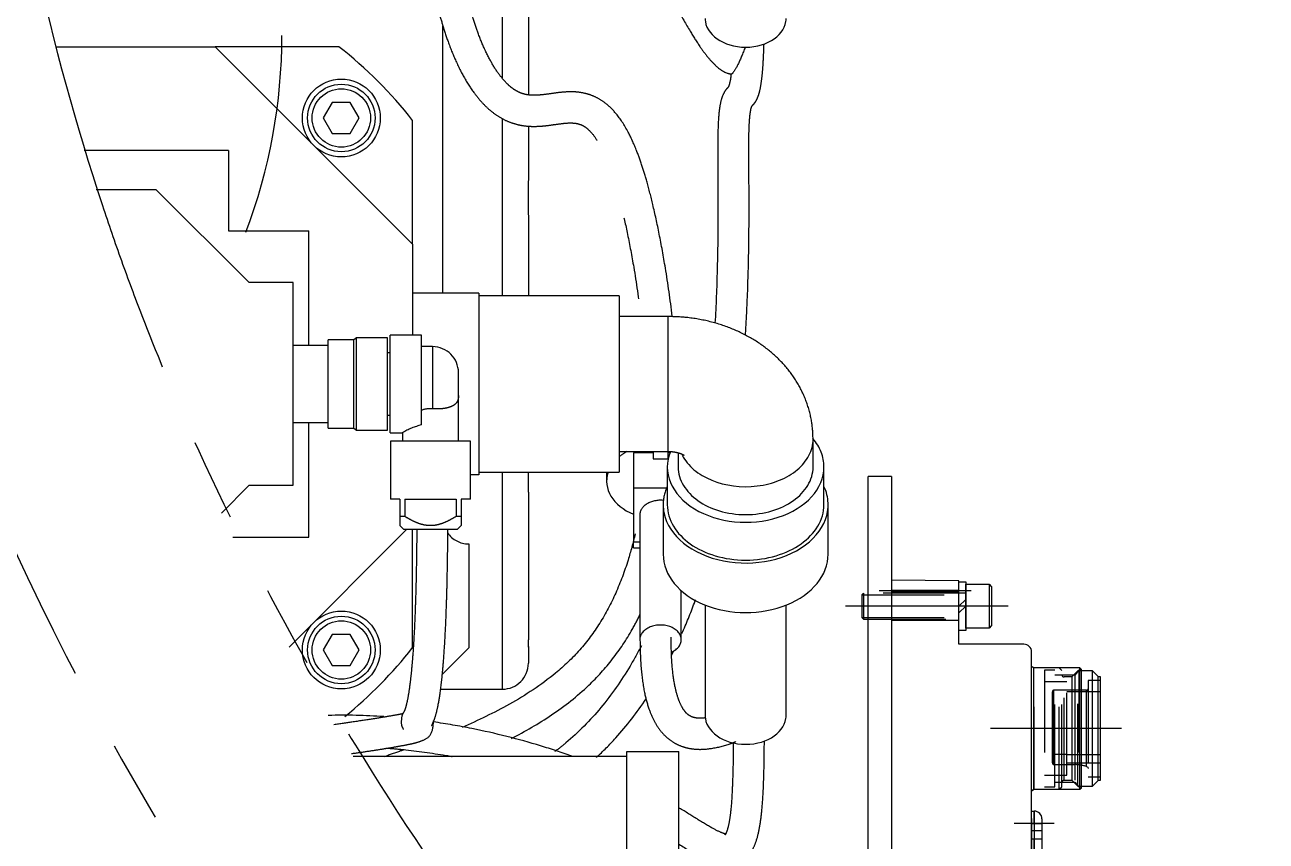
# Model space of a CAD drawing. Extents: x -2384 to 29887, y -2542 to 22350.
# Drawn here: x 1020.8 to 1260, y 2807.3 to 2964.6 of the extents above; entities that cross this region are included whole.
import ezdxf

# ---------------------------------------------------------------- set-up
doc = ezdxf.new("R2010")
doc.units = 0
doc.header["$LTSCALE"] = 63.5
doc.header["$MEASUREMENT"] = 0
for name, pattern in [('CENTER', [2, 1.25, -0.25, 0.25, -0.25]), ('HIDDEN', [0.375, 0.25, -0.125]), ('PHANTOM', [2.5, 1.25, -0.25, 0.25, -0.25, 0.25, -0.25])]:
    doc.linetypes.add(name, pattern=pattern)
doc.layers.get('0').update_dxf_attribs({"linetype": 'CONTINUOUS'})
for name, color, linetype in [('1', 4, 'HIDDEN'), ('2', 2, 'CENTER'), ('4', 6, 'PHANTOM'), ('Umbilical', 1, 'PHANTOM')]:
    doc.layers.add(name, color=color, linetype=linetype)

# ---------------------------------------------------------------- blocks, each defined once
blk = doc.blocks.new('turckblk-rh')
for p, q in [((0, -3), (0, 213.5)), ((-27, 206.35), (-27, 8.83)), ((-27.5, 39.52), (-27.5, 57.88)), ((-29, 44.93), (-29, 52.53)), ((-27.5, 52.53), (-27.5, 44.93)), ((-27, 40.95), (-27, 47.31)), ((-29, 43.33), (-29, 44.93)), ((-29, 44.93), (-27, 44.93)), ((-29, 43.33), (-27, 43.33)), ((-29, 41.9), (-29, 43.33)), ((-27.5, 41.9), (-27.5, 43.33)), ((-27.5, 41.9), (-29, 41.9)), ((-29, 41), (-29, 41.9)), ((-27, 41.9), (-27.5, 41.9)), ((-27.5, 41.9), (-27.5, 39.5)), ((-27, 39.5), (-27.5, 39.5)), ((-39.8, 33.55), (-40.3, 33.55)), ((-40.3, 33.55), (-40.3, 30.21)), ((-38.72, 34.71), (-39.8, 33.63)), ((-39.8, 33.63), (-39.8, 30.21)), ((-36.6, 34.71), (-38.72, 34.71)), ((-38.72, 34.71), (-38.72, 30.21)), ((-36.3, 35.3), (-36.6, 35)), ((-36.6, 35), (-36.6, 12.2)), ((-27.4, 35.3), (-36.3, 35.3)), ((-36.3, 35.3), (-36.3, 11.9)), ((-35.3, 24.94), (-35.3, 33.55)), ((-27, 35.59), (-27.5, 35.3)), ((-27, 35.5), (-27.4, 35.3)), ((-27.4, 35.3), (-27.4, 11.9)), ((-40.3, 30.21), (-40.3, 16.5)), ((-36.6, 30.21), (-40.3, 30.21)), ((-40.3, 16.5), (-36.6, 16.5)), ((-40.3, 16.5), (-40.3, 13.65)), ((-39.8, 16.5), (-39.8, 13.57)), ((-38.72, 16.5), (-38.72, 12.49)), ((-40.3, 13.65), (-39.8, 13.65)), ((-39.8, 13.57), (-38.72, 12.49)), ((-38.72, 12.49), (-36.6, 12.49)), ((-36.6, 12.2), (-36.3, 11.9)), ((-36.3, 11.9), (-27.4, 11.9)), ((-27.5, 11.9), (-27, 11.61)), ((-27.4, 11.9), (-27, 11.7)), ((-25.5, 7.33), (-13, 7.33)), ((-13, 7.33), (-13, -3)), ((-13, -3), (0, -3)), ((-13, -3), (-13, -4.89)), ((0, -5), (0, -3)), ((-13, -4.89), (0, -5))]:
    blk.add_line(p, q)
for centre in [(-27.5, 41), (-25.5, 8.83)]:
    blk.add_arc(centre, 1.5, 180, 270)
at = {"layer": '1'}
for p, q in [((-27.5, 44.93), (-27.5, 52.53)), ((-27.5, 41.9), (-27.5, 43.33)), ((-27.5, 41.9), (-29, 41.9)), ((-27.5, 39.5), (-27.5, 41.9)), ((-27, 41.9), (-27.5, 41.9)), ((-36.08, 34.85), (-36.6, 34.85)), ((-35.88, 34.71), (-36.6, 34.71)), ((-36.08, 12.35), (-36.08, 34.85)), ((-35.32, 33.92), (-36.08, 34.85)), ((-35.88, 34.71), (-35.88, 12.49)), ((-34.8, 33.63), (-35.88, 34.71)), ((-35.32, 13.28), (-35.32, 33.92)), ((-31.5, 33.92), (-35.32, 33.92)), ((-34.8, 33.63), (-34.8, 23.6)), ((-33.3, 33.55), (-34.8, 33.55)), ((-33.3, 33.55), (-33.3, 13.68)), ((-32.3, 35.3), (-32.8, 34.8)), ((-32.8, 34.8), (-32.8, 12.4)), ((-32.3, 35.3), (-32.3, 11.9)), ((-31.5, 34.85), (-31.5, 12.35)), ((-29.5, 34.85), (-31.5, 34.85)), ((-29.5, 12.35), (-29.5, 34.85)), ((-27.5, 35.3), (-27.5, 11.9)), ((-37.9, 32.9), (-40.3, 32.9)), ((-37.9, 14.3), (-37.9, 32.9)), ((-33.8, 32.6), (-33.8, 14.6)), ((-29.5, 32.6), (-33.8, 32.6)), ((-39.8, 30.21), (-39.8, 16.5)), ((-38.72, 30.21), (-38.72, 16.5)), ((-37.6, 30.9), (-37.6, 16.23)), ((-33.8, 30.21), (-36.6, 30.21)), ((-31.3, 30.53), (-35.3, 30.53)), ((-35.3, 28.6), (-35.3, 30.53)), ((-35.3, 28.6), (-35.3, 30.53)), ((-31.3, 30.53), (-31.3, 16.23)), ((-31, 30.21), (-31, 16.5)), ((-33.8, 28.6), (-40.3, 28.6)), ((-33.8, 28.6), (-31, 28.6)), ((-34.8, 23.6), (-34.8, 13.57)), ((-37.6, 16.2), (-31.3, 16.2)), ((-36.6, 16.5), (-33.8, 16.5)), ((-33.8, 14.6), (-29.5, 14.6)), ((-40.3, 14.3), (-37.9, 14.3)), ((-36.6, 12.49), (-35.88, 12.49)), ((-36.6, 12.35), (-36.08, 12.35)), ((-36.08, 12.35), (-35.32, 13.28)), ((-35.88, 12.49), (-34.8, 13.57)), ((-35.32, 13.28), (-31.5, 13.28)), ((-34.8, 13.65), (-33.3, 13.65)), ((-32.8, 12.4), (-32.3, 11.9)), ((-31.5, 12.35), (-29.5, 12.35)), ((0, 2.7), (-13, 2.7)), ((-13, -2.7), (0, -2.7)), ((-13, -3), (0, -3))]:
    blk.add_line(p, q, dxfattribs=at)
at = {"layer": '1', "flags": 128}
blk.add_lwpolyline([(-37.6, 30.9), (-37.82, 31.06), (-37.9, 31.3)], dxfattribs=at)
at = {"layer": '1'}
for centre, radius, start, end in [((-33.3, 34.05), 0.5, 270, 360), ((-35.23, 38.27), 7.74, 252.1626, 269.4723), ((-31.31, 30.22), 0.309, 357.6229, 88.4346), ((-37.6, 15.9), 0.3, 90, 180), ((-31.3, 16.5), 0.3, 270, 0), ((-33.3, 13.15), 0.5, 0, 90)]:
    blk.add_arc(centre, radius, start, end, dxfattribs=at)
at = {"layer": '2'}
for p, q in [((-31.37, 41.9), (-23.63, 41.9)), ((-44.34, 23.6), (-19.09, 23.6)), ((-15.38, 0), (2.38, 0)), ((2.38, -3), (-15.38, -3))]:
    blk.add_line(p, q, dxfattribs=at)
blk = doc.blocks.new('RDLWM5sS', base_point=(3550.37, 690.37))
at = {"ltscale": 0.25}
for p, q in [((3550.37, 695.03), (3551.66, 695.03)), ((3550.37, 685.7), (3550.37, 695.03)), ((3551.66, 695.03), (3551.66, 685.7)), ((3550.37, 690.37), (3551.66, 691.66)), ((3550.37, 689.08), (3551.66, 690.37)), ((3551.66, 685.7), (3550.37, 685.7))]:
    blk.add_line(p, q, dxfattribs=at)
blk = doc.blocks.new('SHCSM5x20-0000sS', base_point=(904.27, 723.3))
for p, q in [((899.27, 727.05), (899.77, 727.55)), ((899.77, 719.05), (899.77, 727.55)), ((899.77, 727.55), (904.27, 727.55)), ((904.27, 727.55), (904.27, 719.05)), ((899.27, 719.55), (899.27, 727.05)), ((899.77, 719.05), (899.27, 719.55)), ((904.27, 719.05), (899.77, 719.05))]:
    blk.add_line(p, q)
at = {"layer": '1'}
for p, q in [((923.94, 725.8), (904.27, 725.8)), ((924.27, 725.47), (904.27, 725.47)), ((924.27, 725.47), (923.94, 725.8)), ((923.94, 720.8), (923.94, 725.8)), ((924.27, 721.13), (924.27, 725.47)), ((924.27, 721.13), (904.27, 721.13)), ((904.27, 720.8), (923.94, 720.8)), ((923.94, 720.8), (924.27, 721.13))]:
    blk.add_line(p, q, dxfattribs=at)
at = {"layer": '2'}
blk.add_line((896.1, 723.3), (927.45, 723.3), dxfattribs=at)
blk = doc.blocks.new('A$C4A4A2533')
for p, q in [((5.2, -155), (5.2, 140)), ((9.7, 140), (5.2, 140)), ((9.7, 140), (9.7, -155))]:
    blk.add_line(p, q)
at = {"rotation": 180}
for name, p in [('turckblk-rh', (9.7, 115)), ('SHCSM5x20-0000sS', (23.99, 115))]:
    blk.add_blockref(name, p, dxfattribs=at)
at = {"ltscale": 0.25, "rotation": 180}
blk.add_blockref('RDLWM5sS', (23.99, 115), dxfattribs=at)

msp = doc.modelspace()

# ---------------------------------------------------------------- linework, layer by layer
at = {"layer": '2'}
msp.add_spline([(963.31, 3290.02), (964.39, 3200.28), (969.36, 3062.17), (998.08, 2915.35), (1082.35, 2757.15), (1131.67, 2696.37), (1183.41, 2646.22), (1227.74, 2628.93), (1257.81, 2628.78)], degree=3, dxfattribs=at)
at = {"layer": '4'}
for p, q in [((1112.81, 2954.23), (1112.81, 3012.72)), ((1117.81, 2990.31), (1117.81, 2951.1)), ((1101.31, 2912.87), (1101.31, 2964.46)), ((1026.69, 2960.37), (1057.41, 2960.37)), ((1057.41, 2960.37), (1095.49, 2922.3)), ((1081.3, 2960.37), (1057.41, 2960.37)), ((1080.02, 2949.64), (1078.29, 2946.64)), ((1083.49, 2949.64), (1080.02, 2949.64)), ((1085.22, 2946.64), (1083.49, 2949.64)), ((1078.29, 2946.64), (1080.02, 2943.64)), ((1083.49, 2943.64), (1085.22, 2946.64)), ((1095.49, 2922.3), (1095.49, 2946.18)), ((1112.81, 2912.37), (1112.81, 2946.51)), ((1080.02, 2943.64), (1083.49, 2943.64)), ((1117.81, 2945.05), (1117.81, 2934.79)), ((1059.99, 2940.37), (1032.2, 2940.37)), ((1059.99, 2940.37), (1059.99, 2924.87)), ((1034.48, 2932.87), (1046.02, 2932.87)), ((1046.02, 2932.87), (1063.99, 2914.91)), ((1117.81, 2927.7), (1117.81, 2912.37)), ((1059.99, 2924.87), (1075.49, 2924.87)), ((1075.49, 2902.77), (1075.49, 2924.87)), ((1095.49, 2922.3), (1095.49, 2904.77)), ((1072.49, 2914.91), (1063.99, 2914.91)), ((1072.49, 2875.84), (1072.49, 2914.91)), ((1108.29, 2912.87), (1095.49, 2912.87)), ((1108.29, 2912.87), (1108.29, 2877.87)), ((1135.29, 2912.37), (1108.29, 2912.37)), ((1135.29, 2912.37), (1135.29, 2878.37)), ((1144.69, 2908.37), (1135.29, 2908.37)), ((1144.69, 2908.37), (1144.69, 2882.37)), ((1097.19, 2904.77), (1091.19, 2904.77)), ((1091.19, 2885.97), (1091.19, 2904.77)), ((1097.19, 2887.48), (1097.19, 2904.77)), ((1079.19, 2902.77), (1072.49, 2902.77)), ((1084.19, 2903.87), (1079.19, 2903.87)), ((1079.19, 2886.87), (1079.19, 2903.87)), ((1084.69, 2904.27), (1084.19, 2903.87)), ((1084.19, 2886.87), (1084.19, 2903.87)), ((1090.69, 2904.27), (1084.69, 2904.27)), ((1084.69, 2886.47), (1084.69, 2904.27)), ((1090.69, 2886.47), (1090.69, 2904.27)), ((1099.34, 2902.57), (1097.19, 2902.57)), ((1099.34, 2902.57), (1099.34, 2890.59)), ((1091.19, 2901.37), (1090.69, 2901.37)), ((1104.34, 2893.17), (1104.34, 2897.57)), ((1104.34, 2884.37), (1104.34, 2893.17)), ((1072.49, 2887.97), (1079.19, 2887.97)), ((1075.49, 2865.87), (1075.49, 2887.97)), ((1090.69, 2889.37), (1091.19, 2889.37)), ((1079.19, 2886.87), (1084.19, 2886.87)), ((1084.19, 2886.87), (1084.69, 2886.47)), ((1084.69, 2886.47), (1090.69, 2886.47)), ((1091.19, 2885.97), (1093.54, 2885.97)), ((1093.54, 2885.97), (1093.54, 2884.37)), ((1091.24, 2884.37), (1091.24, 2873.17)), ((1106.64, 2884.37), (1091.24, 2884.37)), ((1106.64, 2873.17), (1106.64, 2884.37)), ((1172.69, 2879.39), (1172.69, 2884.77)), ((1135.29, 2882.37), (1144.69, 2882.37)), ((1138.09, 2882.12), (1138.09, 2875.29)), ((1141.89, 2882.12), (1138.09, 2882.12)), ((1141.89, 2882.37), (1141.89, 2880.95)), ((1141.89, 2880.95), (1144.69, 2880.95)), ((1144.69, 2882.37), (1144.69, 2880.95)), ((1145.09, 2882.12), (1144.69, 2882.12)), ((1146.69, 2882.1), (1146.69, 2879.39)), ((1144.59, 2879.39), (1144.59, 2872.11)), ((1174.79, 2872.11), (1174.79, 2879.39)), ((1108.29, 2877.87), (1106.64, 2877.87)), ((1108.29, 2878.37), (1135.29, 2878.37)), ((1112.81, 2836.55), (1112.81, 2878.37)), ((1132.89, 2878.05), (1132.89, 2876.63)), ((1063.99, 2875.84), (1058.64, 2870.49)), ((1063.99, 2875.84), (1072.49, 2875.84)), ((1117.81, 2874.43), (1117.81, 2846.67)), ((1138.09, 2875.29), (1138.09, 2864.97)), ((1144.44, 2875.29), (1138.09, 2875.29)), ((1093.04, 2873.17), (1091.24, 2873.17)), ((1093.04, 2873.17), (1093.04, 2869.87)), ((1093.99, 2873.17), (1093.99, 2869.87)), ((1093.99, 2873.17), (1103.89, 2873.17)), ((1103.89, 2873.17), (1103.89, 2869.87)), ((1104.84, 2873.17), (1104.84, 2869.87)), ((1106.64, 2873.17), (1104.84, 2873.17)), ((1143.79, 2872.11), (1143.79, 2862.56)), ((1175.59, 2862.56), (1175.59, 2872.11)), ((1093.04, 2869.87), (1093.04, 2868.07)), ((1093.04, 2869.87), (1093.99, 2869.87)), ((1103.89, 2869.87), (1104.84, 2869.87)), ((1104.84, 2869.87), (1104.84, 2868.07)), ((1139.29, 2870.13), (1139.29, 2846.09)), ((1094.41, 2867.37), (1071.73, 2844.68)), ((1093.04, 2868.07), (1093.74, 2867.37)), ((1093.74, 2867.37), (1104.14, 2867.37)), ((1095.49, 2844.57), (1095.49, 2867.37)), ((1104.14, 2867.37), (1104.84, 2868.07)), ((1060.84, 2865.87), (1075.49, 2865.87)), ((1106.31, 2864.55), (1106.31, 2844.55)), ((1138.09, 2863.8), (1138.09, 2864.97)), ((1138.09, 2864.97), (1139.29, 2864.97)), ((1138.09, 2863.8), (1139.29, 2863.8)), ((1147.29, 2846.09), (1147.29, 2855.53)), ((1151.89, 2852.77), (1151.89, 2831.45)), ((1167.49, 2831.45), (1167.49, 2852.77)), ((1080.02, 2847.11), (1078.29, 2844.11)), ((1083.49, 2847.11), (1080.02, 2847.11)), ((1085.22, 2844.11), (1083.49, 2847.11)), ((1078.29, 2844.11), (1080.02, 2841.11)), ((1083.49, 2841.11), (1085.22, 2844.11)), ((1101.23, 2839.47), (1106.31, 2844.55)), ((1117.81, 2844.77), (1117.81, 2841.55)), ((1080.02, 2841.11), (1083.49, 2841.11)), ((1100.89, 2836.55), (1112.81, 2836.55)), ((1093.59, 2831.82), (1093.64, 2831.87)), ((1136.81, 2823.55), (1084.07, 2823.55)), ((1136.81, 2773.58), (1136.81, 2824.55)), ((1136.81, 2824.55), (1146.81, 2824.55)), ((1146.81, 2773.58), (1146.81, 2824.55))]:
    msp.add_line(p, q, dxfattribs=at)
for centre, radius in [((1081.76, 2946.64), 7.5), ((1081.76, 2946.64), 6.5), ((1081.76, 2946.64), 5.63), ((1081.76, 2844.11), 7.5), ((1081.76, 2844.11), 6.5), ((1081.76, 2844.11), 5.63)]:
    msp.add_circle(centre, radius, dxfattribs=at)
for centre, radius, start, end in [((963.31, 2962.55), 107, 339.2365, 0), ((1030.49, 2895.37), 82.5, 38.0123, 51.9877), ((1223.36, 2931.24), 105.61, 178.0778, 181.9222), ((1099.34, 2897.57), 5, 0, 90), ((1098.95, 2885.44), 5.17, 85.6814, 109.9224), ((1100.33, 2874.72), 13.14, 103.8214, 121.1106), ((1169.69, 2877.03), 51.94, 178.5335, 182.862), ((1106.31, 2869.55), 5, 214.8153, 270), ((1030.49, 2895.37), 82.5, 309.0057, 321.9877), ((1112.81, 2841.55), 5, 270, 0)]:
    msp.add_arc(centre, radius, start, end, dxfattribs=at)
for centre, major_axis, start_param, end_param in [((1159.69, 2965.8), (7.8, 0), 3.141593, 6.283185), ((1159.69, 2884.77), (13, 0), 3.485319, 6.283185), ((1159.69, 2879.39), (15.1, 0), 0, 0.538213), ((1159.69, 2884.77), (13, 0), 0, 0.001383), ((1143.29, 2876.63), (10.4, 0), 2.246431, 2.448433), ((1159.69, 2879.39), (15.1, 0), 2.857577, 6.283185), ((1159.69, 2879.39), (13, 0), 3.141593, 6.283185), ((1143.29, 2876.63), (10.4, 0), 2.902952, 4.18879), ((1143.29, 2878.05), (10.4, 0), 3.097504, 3.141593), ((1159.69, 2872.11), (-15.9, 0), 0, 3.460159), ((1159.69, 2872.11), (-15.9, 0), 5.964619, 6.283185), ((1143.29, 2870.13), (4, 0), 1.434729, 3.141593), ((1159.69, 2872.11), (15.1, 0), 3.141593, 6.283185), ((1159.69, 2862.56), (-15.9, 0), 0, 3.141593), ((1143.29, 2846.09), (4, 0), 0, 3.141593), ((1143.29, 2846.09), (4, 0), 5.283877, 6.283185), ((1159.69, 2831.45), (7.8, 0), 3.141593, 6.283185)]:
    msp.add_ellipse(centre, major_axis=major_axis, ratio=0.707107, start_param=start_param, end_param=end_param, dxfattribs=at)
for points, knots in [([(1096.42, 3001.71), (1096.43, 3001.09), (1096.53, 2997.85), (1096.81, 2992.14), (1097.37, 2985.55), (1098.07, 2979.72), (1098.86, 2974.76), (1099.68, 2970.71), (1100.46, 2967.44), (1101.31, 2964.37), (1102.41, 2961.03), (1103.82, 2957.52), (1105.52, 2954.16), (1107.29, 2951.47), (1108.92, 2949.52), (1110.45, 2948.06), (1112.03, 2946.89), (1113.79, 2945.96), (1115.56, 2945.38), (1117.32, 2945.06), (1119.11, 2944.99), (1120.89, 2945.11), (1122.62, 2945.34), (1124.25, 2945.58), (1125.67, 2945.71), (1126.7, 2945.66), (1127.33, 2945.55), (1127.86, 2945.39), (1128.43, 2945.13), (1129.16, 2944.65), (1130.16, 2943.66), (1131.38, 2941.91), (1132.63, 2939.37), (1133.74, 2936.46), (1134.76, 2933.25), (1135.82, 2929.31), (1136.97, 2924.15), (1138.28, 2917.21), (1139.09, 2911.73), (1139.48, 2908.48), (1139.49, 2908.38)], [0.0163068, 0.0163068, 0.0163068, 0.0163068, 0.0203993, 0.0375531, 0.0522276, 0.0649206, 0.0792423, 0.0908814, 0.0999329, 0.1101584, 0.1226655, 0.1383644, 0.1572086, 0.177356, 0.1937483, 0.2075549, 0.2224857, 0.2387738, 0.2555852, 0.2723508, 0.2918205, 0.3122619, 0.3342246, 0.3574884, 0.3787958, 0.3961442, 0.4069442, 0.4178305, 0.4291451, 0.4420186, 0.4580781, 0.4769647, 0.4943292, 0.5072037, 0.5179781, 0.5305167, 0.5452126, 0.5610764, 0.5824028, 0.5830737, 0.5830737, 0.5830737, 0.5830737]), ([(1145.53, 2908.44), (1145.16, 2911.61), (1144.38, 2917.06), (1143.07, 2924.27), (1141.87, 2929.79), (1140.75, 2934.15), (1139.68, 2937.64), (1138.48, 2940.94), (1136.83, 2944.52), (1134.88, 2947.46), (1132.9, 2949.39), (1131.14, 2950.53), (1129.6, 2951.17), (1128.02, 2951.56), (1126.38, 2951.71), (1124.63, 2951.65), (1122.81, 2951.42), (1121.08, 2951.16), (1119.57, 2951.01), (1118.33, 2951.01), (1117.26, 2951.15), (1116.31, 2951.44), (1115.45, 2951.86), (1114.56, 2952.47), (1113.58, 2953.34), (1112.38, 2954.7), (1110.98, 2956.74), (1109.5, 2959.53), (1108.21, 2962.66), (1107.17, 2965.74), (1106.35, 2968.62), (1105.61, 2971.67), (1104.83, 2975.47), (1104.06, 2980.19), (1103.37, 2985.81), (1102.82, 2992.26), (1102.53, 2997.88), (1102.44, 3001.09), (1102.42, 3001.71)], [0.3435658, 0.3435658, 0.3435658, 0.3435658, 0.3674986, 0.3855226, 0.4027135, 0.4174963, 0.430141, 0.4436035, 0.4617947, 0.4876751, 0.5096905, 0.5268104, 0.5420298, 0.5565921, 0.5748276, 0.5974442, 0.6237071, 0.649087, 0.6727598, 0.6948715, 0.713741, 0.7326776, 0.7513974, 0.7686856, 0.7844168, 0.8019295, 0.823833, 0.8453099, 0.8635811, 0.8781069, 0.8895655, 0.8992906, 0.9119569, 0.9276575, 0.9416428, 0.9578968, 0.9770333, 0.9816279, 0.9816279, 0.9816279, 0.9816279]), ([(1139.63, 2981.21), (1141.01, 2978.42), (1143.14, 2974.16), (1146.32, 2968.02), (1148.79, 2963.63), (1150.72, 2960.59), (1152.28, 2958.45), (1153.96, 2956.61), (1155.46, 2955.43), (1156.66, 2955.15), (1156.97, 2955.08)], [0, 0, 0, 0, 0.231657, 0.423221, 0.574225, 0.687734, 0.776502, 0.859227, 0.968914, 1, 1, 1, 1]), ([(1159.6, 2960.3), (1159.13, 2959.02), (1158.68, 2957.97), (1157.86, 2956.25), (1157.47, 2955.61), (1157.06, 2955.13), (1156.95, 2955.05), (1156.91, 2955.07)], [0.1333917, 0.1333917, 0.1333917, 0.1333917, 0.25, 0.25, 0.375, 0.375, 0.4374449, 0.4374449, 0.4374449, 0.4374449]), ([(1159.65, 2904.77), (1159.78, 2906.82), (1160.07, 2912.22), (1160.31, 2920.66), (1160.37, 2929.65), (1160.31, 2937.56), (1160.29, 2942.71), (1160.39, 2945.52), (1160.51, 2947.22), (1160.68, 2948.26), (1160.8, 2948.69), (1160.98, 2949.05), (1161.22, 2949.29), (1161.45, 2949.55), (1161.62, 2949.8), (1161.78, 2950.07), (1161.97, 2950.48), (1162.2, 2951.06), (1162.5, 2952.1), (1162.78, 2953.77), (1163.01, 2956.1), (1163.14, 2958.32), (1163.21, 2960.08), (1163.23, 2960.83)], [0.5846154, 0.5846154, 0.5846154, 0.5846154, 0.6028768, 0.6327949, 0.6618015, 0.6896961, 0.7178907, 0.7328577, 0.7484982, 0.7688066, 0.7845914, 0.8041863, 0.8303518, 0.8438654, 0.8552148, 0.8643366, 0.8713375, 0.8808506, 0.8994474, 0.9253059, 0.940912, 0.9583606, 0.9699067, 0.9699067, 0.9699067, 0.9699067]), ([(1156.89, 2955.23), (1156.87, 2955.04), (1156.82, 2954.42), (1156.66, 2953.57), (1156.45, 2952.74), (1156.26, 2952.49), (1155.93, 2952.2), (1155.19, 2950.96), (1154.71, 2949.23), (1154.4, 2946.46), (1154.28, 2941.85), (1154.33, 2934.89), (1154.37, 2926.58), (1154.24, 2917.23), (1153.98, 2910.54), (1153.78, 2907.07)], [0, 0, 0, 0, 0.0066384, 0.0256111, 0.0546553, 0.0958811, 0.1386178, 0.176176, 0.2120442, 0.2476768, 0.2848709, 0.3218706, 0.3585723, 0.3971063, 0.4377793, 0.4377793, 0.4377793, 0.4377793]), ([(1172.69, 2884.77), (1172.64, 2886.02), (1172.51, 2888.31), (1171.49, 2892.04), (1169.79, 2895.58), (1167.46, 2898.82), (1164.54, 2901.68), (1161.1, 2904.12), (1157.17, 2906.08), (1152.88, 2907.48), (1148.56, 2908.25), (1146, 2908.34), (1144.69, 2908.37)], [0, 0, 0, 0, 0.086587, 0.185785, 0.284332, 0.383589, 0.484748, 0.588616, 0.695371, 0.804523, 0.915282, 1, 1, 1, 1]), ([(1104.34, 2893.17), (1104.34, 2893.11), (1104.34, 2893.05), (1104.33, 2892.93), (1104.33, 2892.87), (1104.31, 2892.7), (1104.3, 2892.59), (1104.25, 2892.38), (1104.22, 2892.28), (1104.15, 2892.09), (1104.1, 2892), (1103.95, 2891.74), (1103.82, 2891.59), (1103.49, 2891.31), (1103.29, 2891.18), (1102.85, 2890.97), (1102.6, 2890.88), (1102.18, 2890.77), (1102.04, 2890.73), (1101.74, 2890.67), (1101.58, 2890.65), (1101.26, 2890.61), (1101.1, 2890.59), (1100.76, 2890.57), (1100.59, 2890.56), (1100.06, 2890.55), (1099.7, 2890.56), (1099.34, 2890.59)], [0, 0, 0, 0, 0.03125, 0.03125, 0.0625, 0.0625, 0.125, 0.125, 0.1875, 0.1875, 0.25, 0.25, 0.375, 0.375, 0.5, 0.5, 0.625, 0.625, 0.6875, 0.6875, 0.75, 0.75, 0.8125, 0.8125, 0.875, 0.875, 1, 1, 1, 1]), ([(1144.69, 2882.37), (1144.94, 2882.37), (1145.5, 2882.35), (1146.45, 2882.2), (1147.28, 2881.94), (1147.74, 2881.7), (1147.81, 2881.64), (1147.81, 2881.64)], [0, 0, 0, 0, 0.0518882, 0.1356726, 0.2231912, 0.3172922, 0.4037355, 0.4037355, 0.4037355, 0.4037355]), ([(1103.89, 2869.87), (1103.51, 2869.63), (1103.13, 2869.4), (1102.35, 2868.98), (1101.95, 2868.78), (1101.33, 2868.53), (1101.12, 2868.46), (1100.69, 2868.32), (1100.47, 2868.26), (1099.82, 2868.12), (1099.38, 2868.07), (1098.71, 2868.07), (1098.48, 2868.09), (1098.03, 2868.14), (1097.82, 2868.17), (1097.17, 2868.32), (1096.75, 2868.45), (1095.93, 2868.79), (1095.53, 2868.98), (1094.74, 2869.4), (1094.36, 2869.63), (1093.99, 2869.87)], [0, 0, 0, 0, 0.125, 0.125, 0.25, 0.25, 0.3125, 0.3125, 0.375, 0.375, 0.5, 0.5, 0.5625, 0.5625, 0.625, 0.625, 0.75, 0.75, 0.875, 0.875, 1, 1, 1, 1]), ([(1096.3, 2867.37), (1096.3, 2866.89), (1096.28, 2864.62), (1096.23, 2860.62), (1096.13, 2855.94), (1095.97, 2851.01), (1095.75, 2846.26), (1095.47, 2842.25), (1095.21, 2839.48), (1094.91, 2836.87), (1094.55, 2834.61), (1094.2, 2833.16), (1093.96, 2832.47), (1093.85, 2832.27), (1093.68, 2831.95), (1093.4, 2831.53), (1093.22, 2829.62), (1093.59, 2829.16), (1093.68, 2828.82), (1093.69, 2828.81)], [0.0156195, 0.0156195, 0.0156195, 0.0156195, 0.0201089, 0.0372095, 0.0519623, 0.0648983, 0.0867774, 0.104835, 0.1197728, 0.1341284, 0.1607289, 0.190155, 0.2153995, 0.2348418, 0.25454, 0.2756164, 0.3039071, 0.3409524, 0.3634029, 0.3634029, 0.3634029, 0.3634029]), ([(1099.16, 2829.53), (1099.17, 2829.52), (1099.2, 2829.6), (1099.35, 2829.85), (1099.66, 2830.58), (1100.01, 2831.64), (1100.47, 2833.58), (1100.89, 2836.24), (1101.23, 2839.32), (1101.49, 2842.27), (1101.77, 2846.47), (1101.99, 2851.31), (1102.14, 2856.26), (1102.23, 2860.89), (1102.28, 2864.78), (1102.3, 2866.96), (1102.3, 2867.37)], [0.69464, 0.69464, 0.69464, 0.69464, 0.7075627, 0.7285064, 0.7502921, 0.7783096, 0.8104171, 0.8463282, 0.8623598, 0.8798777, 0.9008782, 0.9261726, 0.9410464, 0.9579185, 0.977342, 0.9818724, 0.9818724, 0.9818724, 0.9818724]), ([(1138.39, 2866.48), (1137.99, 2864.78), (1136.96, 2860.91), (1134.8, 2855.09), (1131.73, 2849.23), (1127.84, 2843.99), (1122.1, 2838.55), (1114.42, 2833.53), (1108.13, 2830.53), (1105.02, 2829.19)], [0.6733835, 0.6733835, 0.6733835, 0.6733835, 0.6844132, 0.6986283, 0.7124064, 0.725895, 0.7394643, 0.761922, 0.7832189, 0.7832189, 0.7832189, 0.7832189]), ([(1147.41, 2847.29), (1148.27, 2849.22), (1149.16, 2851.39), (1149.97, 2853.58), (1150.05, 2853.8)], [0.41460814, 0.41460814, 0.41460814, 0.41460814, 0.43267347, 0.43464929, 0.43464929, 0.43464929, 0.43464929]), ([(1114.53, 2827.04), (1117.19, 2828.41), (1122.44, 2831.45), (1129.04, 2836.61), (1134.19, 2842.26), (1137.32, 2847.03), (1138.9, 2850.05), (1139.39, 2851.05)], [0.12050742, 0.12050742, 0.12050742, 0.12050742, 0.14169661, 0.16330456, 0.17947651, 0.19563356, 0.20354957, 0.20354957, 0.20354957, 0.20354957]), ([(1117.81, 2846.67), (1117.81, 2846.47), (1117.81, 2846.28), (1117.8, 2845.93), (1117.79, 2845.77), (1117.77, 2845.34), (1117.76, 2845.11), (1117.76, 2844.86), (1117.76, 2844.8), (1117.77, 2844.7), (1117.78, 2844.67), (1117.79, 2844.64), (1117.8, 2844.65), (1117.81, 2844.68), (1117.81, 2844.72), (1117.81, 2844.77)], [0, 0, 0, 0, 0.125, 0.125, 0.25, 0.25, 0.5, 0.5, 0.625, 0.625, 0.75, 0.75, 0.875, 0.875, 1, 1, 1, 1]), ([(1139.32, 2845.97), (1139.36, 2843.89), (1139.46, 2840.56), (1140.08, 2836.1), (1140.93, 2832.92), (1141.92, 2830.56), (1143.01, 2828.79), (1144.32, 2827.34), (1145.72, 2826.28), (1147.31, 2825.51), (1148.95, 2825.08), (1150.84, 2824.9), (1153.27, 2825.09), (1155.79, 2825.68), (1157.34, 2826.26), (1157.8, 2826.44)], [0.0116362, 0.0116362, 0.0116362, 0.0116362, 0.1401492, 0.2508727, 0.3388809, 0.4085141, 0.4771795, 0.5309577, 0.5865784, 0.6439798, 0.6981257, 0.7498188, 0.8328057, 0.9573427, 1, 1, 1, 1]), ([(1151.99, 2831.03), (1151.92, 2831.02), (1151.44, 2830.96), (1150.71, 2830.94), (1150.01, 2831.01), (1149.46, 2831.15), (1148.96, 2831.38), (1148.44, 2831.75), (1147.9, 2832.32), (1147.26, 2833.32), (1146.58, 2834.97), (1145.95, 2837.44), (1145.42, 2841.34), (1145.35, 2844.44), (1145.31, 2846.55)], [0.287492, 0.287492, 0.287492, 0.287492, 0.2979346, 0.3534242, 0.392494, 0.4350285, 0.4798873, 0.5277698, 0.5739271, 0.6333534, 0.6941434, 0.7720516, 0.8717294, 1, 1, 1, 1]), ([(1139.59, 2844.9), (1138.9, 2843.58), (1136.58, 2839.43), (1132.02, 2832.88), (1126.85, 2827.61), (1123.64, 2825.07), (1122.93, 2824.54)], [0.68039774, 0.68039774, 0.68039774, 0.68039774, 0.69706729, 0.73373549, 0.76960966, 0.77950959, 0.77950959, 0.77950959, 0.77950959]), ([(1145.47, 2843.19), (1145.52, 2843.31), (1145.64, 2843.54), (1145.75, 2843.76), (1145.8, 2843.87)], [0.401691384, 0.401691384, 0.401691384, 0.401691384, 0.402809119, 0.403839859, 0.403839859, 0.403839859, 0.403839859]), ([(1130.92, 2823.4), (1132.22, 2824.59), (1135.71, 2828.13), (1138.75, 2832.07), (1140.53, 2834.72)], [0.33132957, 0.33132957, 0.33132957, 0.33132957, 0.34640909, 0.37373578, 0.37373578, 0.37373578, 0.37373578]), ([(1093.68, 2831.83), (1093.4, 2831.77), (1092.55, 2831.6), (1090.64, 2831.26), (1087.64, 2830.78), (1084.17, 2830.26), (1081.55, 2829.87), (1080.32, 2829.69)], [0.5125956, 0.5125956, 0.5125956, 0.5125956, 0.5305515, 0.5606343, 0.5891151, 0.6177411, 0.6402419, 0.6402419, 0.6402419, 0.6402419]), ([(1083.71, 2824.13), (1084.79, 2824.29), (1086.86, 2824.59), (1089.54, 2825), (1091.84, 2825.38), (1093.75, 2825.72), (1095.19, 2826.01), (1096.37, 2826.29), (1097.48, 2826.67), (1099.33, 2827.58), (1099.52, 2829.88), (1099.5, 2830.48)], [0.2716738, 0.2716738, 0.2716738, 0.2716738, 0.2967392, 0.3227919, 0.348951, 0.3764333, 0.4054452, 0.4310969, 0.4670467, 0.5109167, 0.5493811, 0.5493811, 0.5493811, 0.5493811]), ([(1126.19, 2823.65), (1124.23, 2824.35), (1118.02, 2826.39), (1109.08, 2828.65), (1102, 2829.88), (1099.5, 2830.24)], [0.4933479, 0.4933479, 0.4933479, 0.4933479, 0.5271133, 0.5976191, 0.6356776, 0.6356776, 0.6356776, 0.6356776]), ([(1146.84, 2806.65), (1148.25, 2805.78), (1150.53, 2804.41), (1153.34, 2803.06), (1156.04, 2802.41), (1158.77, 2803.06), (1160.32, 2804.52), (1161.22, 2805.93), (1161.87, 2807.54), (1162.42, 2809.87), (1162.84, 2813.07), (1163.13, 2817.24), (1163.26, 2822), (1163.29, 2825.22), (1163.3, 2826.54)], [0.6805298, 0.6805298, 0.6805298, 0.6805298, 0.7139851, 0.738909, 0.7642721, 0.7912528, 0.8111492, 0.8229735, 0.8406326, 0.865081, 0.8887627, 0.9181116, 0.9545493, 0.977802, 0.977802, 0.977802, 0.977802]), ([(1157.3, 2826.25), (1157.29, 2825.72), (1157.29, 2823.71), (1157.23, 2820.41), (1157.09, 2816.49), (1156.86, 2813.29), (1156.51, 2810.77), (1156.14, 2809.29), (1155.79, 2808.57), (1155.71, 2808.46), (1155.73, 2808.51), (1155.89, 2808.62), (1155.31, 2808.76), (1153.43, 2809.63), (1150.59, 2811.36), (1148.14, 2812.9), (1146.89, 2813.65)], [0.0039188, 0.0039188, 0.0039188, 0.0039188, 0.0144765, 0.048172, 0.0766881, 0.1114681, 0.1385013, 0.1650351, 0.182791, 0.1958433, 0.2136165, 0.2355231, 0.2565889, 0.2879025, 0.3233828, 0.3548086, 0.3548086, 0.3548086, 0.3548086]), ([(1093.86, 2824.88), (1093.64, 2824.8), (1092.34, 2824.34), (1091.04, 2823.89), (1089.97, 2823.52)], [0.808285021, 0.808285021, 0.808285021, 0.808285021, 0.809789882, 0.816919509, 0.816919509, 0.816919509, 0.816919509]), ([(1090.36, 2825.21), (1091.47, 2825.13), (1095.35, 2824.78), (1099.6, 2824.19), (1102.71, 2823.65), (1103.12, 2823.58)], [0.39144483, 0.39144483, 0.39144483, 0.39144483, 0.40555262, 0.44126232, 0.44665476, 0.44665476, 0.44665476, 0.44665476])]:
    msp.add_open_spline(points, degree=3, knots=knots, dxfattribs=at)
msp.add_open_spline([(1089.93, 2831.26), (1086.4, 2831.5), (1082.83, 2831.59), (1079.24, 2831.49)], degree=3, dxfattribs=at)
at = {"layer": 'Umbilical'}
for points, knots in [([(1003.56, 3290.52), (1003.75, 3275.11), (1003.94, 3259.7), (1004.26, 3233.66), (1004.39, 3223.03), (1004.56, 3208.16), (1004.61, 3203.92), (1004.7, 3195.45), (1004.75, 3191.22), (1004.9, 3178.57), (1005, 3170.16), (1005.42, 3145.07), (1005.83, 3128.49), (1007.04, 3100.05), (1007.71, 3088.12), (1009.23, 3067.83), (1009.98, 3059.43), (1011.74, 3042.68), (1012.75, 3034.35), (1016.23, 3009.49), (1019.13, 2993.12), (1026.32, 2960.97), (1030.61, 2945.19), (1036.88, 2926.22), (1038.1, 2922.68), (1040.63, 2915.62), (1041.94, 2912.1), (1046.01, 2901.57), (1048.9, 2894.59), (1058.07, 2873.84), (1064.85, 2860.21), (1076.14, 2839.75), (1080.23, 2832.72), (1092.96, 2811.88), (1102.07, 2798.33), (1113.77, 2782.34), (1115.88, 2779.51), (1120.16, 2773.85), (1122.34, 2771.03), (1128.94, 2762.59), (1133.46, 2756.97), (1140.74, 2748.09), (1143.44, 2744.83), (1148.61, 2738.66), (1151.06, 2735.74), (1155.37, 2730.64), (1157.22, 2728.46), (1160.09, 2725.08), (1161.1, 2723.89), (1163.31, 2721.3), (1164.49, 2719.9), (1166.83, 2717.16), (1167.99, 2715.81), (1171.45, 2711.81), (1173.71, 2709.23), (1179.67, 2702.61), (1183.32, 2698.74), (1190.54, 2691.66), (1194.1, 2688.45), (1199.59, 2684.05), (1201.51, 2682.6), (1204.61, 2680.45), (1205.77, 2679.67), (1208.13, 2678.19), (1209.32, 2677.48), (1212.9, 2675.46), (1215.3, 2674.26), (1220.06, 2672.19), (1222.41, 2671.32), (1226.95, 2669.94), (1229.14, 2669.43), (1231.61, 2669.02), (1231.99, 2668.97), (1232.67, 2668.87), (1232.98, 2668.83), (1233.61, 2668.76), (1233.94, 2668.73), (1234.95, 2668.63), (1235.66, 2668.58), (1237.9, 2668.45), (1239.55, 2668.41), (1243.15, 2668.42), (1245.1, 2668.47), (1249.78, 2668.65), (1252.59, 2668.8), (1255.61, 2668.97)], [0, 0, 0, 0, 46.224458, 46.224458, 78.090725, 78.090725, 90.792616, 90.792616, 103.494507, 103.494507, 128.898289, 128.898289, 179.705853, 179.705853, 216.834112, 216.834112, 243.304812, 243.304812, 269.775512, 269.775512, 322.716912, 322.716912, 375.658313, 375.658313, 387.879758, 387.879758, 400.101202, 400.101202, 424.544092, 424.544092, 473.429872, 473.429872, 499.447363, 499.447363, 551.482346, 551.482346, 562.7794, 562.7794, 574.076454, 574.076454, 596.670561, 596.670561, 609.744862, 609.744862, 621.394816, 621.394816, 630.037178, 630.037178, 634.741774, 634.741774, 640.265524, 640.265524, 645.789275, 645.789275, 656.836775, 656.836775, 675.219634, 675.219634, 693.602492, 693.602492, 703.574778, 703.574778, 709.581532, 709.581532, 715.588287, 715.588287, 727.601795, 727.601795, 739.615303, 739.615303, 751.628811, 751.628811, 753.829777, 753.829777, 755.657762, 755.657762, 757.485747, 757.485747, 761.141717, 761.141717, 768.453656, 768.453656, 775.765595, 775.765595, 784.778717, 784.778717, 784.778717, 784.778717]), ([(923.07, 3289.52), (923.24, 3275.39), (923.42, 3261.26), (923.71, 3237.05), (923.83, 3226.96), (924.01, 3211.8), (924.07, 3206.72), (924.18, 3197.02), (924.23, 3192.4), (924.34, 3183.13), (924.39, 3178.48), (924.58, 3164.51), (924.73, 3155.15), (925.35, 3126.96), (925.98, 3108), (927.73, 3077.8), (928.53, 3066.65), (930.56, 3044.28), (931.79, 3033.06), (936.19, 2999.35), (940.11, 2976.84), (947.2, 2946.32), (949.26, 2938.2), (953.63, 2922.44), (955.92, 2914.79), (959.66, 2903.28), (960.98, 2899.39), (963.69, 2891.64), (965.09, 2887.79), (969.43, 2876.28), (972.49, 2868.68), (982.15, 2846.11), (989.23, 2831.37), (1001.96, 2807.37), (1007.29, 2797.93), (1023.98, 2770.08), (1036, 2752.14), (1050.69, 2732.27), (1052.66, 2729.64), (1056.61, 2724.44), (1058.6, 2721.87), (1064.58, 2714.2), (1068.61, 2709.17), (1080.72, 2694.26), (1088.87, 2684.58), (1098.18, 2673.61), (1099.38, 2672.2), (1101.36, 2669.88), (1102.14, 2668.96), (1103.72, 2667.1), (1104.52, 2666.17), (1106.94, 2663.35), (1108.58, 2661.44), (1113.6, 2655.68), (1117.08, 2651.76), (1125.29, 2642.95), (1130.11, 2638.03), (1140.5, 2628.35), (1146.08, 2623.59), (1154.51, 2617.25), (1156.97, 2615.49), (1161.49, 2612.44), (1163.51, 2611.13), (1167.64, 2608.6), (1169.74, 2607.36), (1176.17, 2603.79), (1180.61, 2601.57), (1190.87, 2597.08), (1196.77, 2594.9), (1209.04, 2591.34), (1215.42, 2589.96), (1222.79, 2588.98), (1223.57, 2588.88), (1225.11, 2588.71), (1225.88, 2588.63), (1228.16, 2588.41), (1229.66, 2588.3), (1234.07, 2588.03), (1236.91, 2587.94), (1243.87, 2587.89), (1247.84, 2588), (1254.54, 2588.28), (1257.37, 2588.44), (1260.02, 2588.59)], [0, 0, 0, 0, 42.395215, 42.395215, 72.674543, 72.674543, 87.931101, 87.931101, 101.796294, 101.796294, 115.661487, 115.661487, 143.391874, 143.391874, 198.852646, 198.852646, 231.021867, 231.021867, 263.191088, 263.191088, 327.52953, 327.52953, 350.907418, 350.907418, 373.062952, 373.062952, 384.418987, 384.418987, 395.775023, 395.775023, 418.487094, 418.487094, 463.911235, 463.911235, 494.172442, 494.172442, 554.694856, 554.694856, 563.971759, 563.971759, 573.248662, 573.248662, 591.802468, 591.802468, 628.91008, 628.91008, 634.400784, 634.400784, 637.976402, 637.976402, 641.552019, 641.552019, 648.703255, 648.703255, 663.005726, 663.005726, 680.736464, 680.736464, 698.467201, 698.467201, 705.470298, 705.470298, 710.937609, 710.937609, 716.404921, 716.404921, 727.339543, 727.339543, 740.793756, 740.793756, 754.247968, 754.247968, 755.840186, 755.840186, 757.432403, 757.432403, 760.616838, 760.616838, 766.985708, 766.985708, 776.853394, 776.853394, 784.778717, 784.778717, 784.778717, 784.778717])]:
    msp.add_open_spline(points, degree=3, knots=knots, dxfattribs=at)

# ---------------------------------------------------------------- block references
msp.add_blockref('A$C4A4A2533', (1178.11, 2737.55))

doc.saveas('drawing.dxf')
